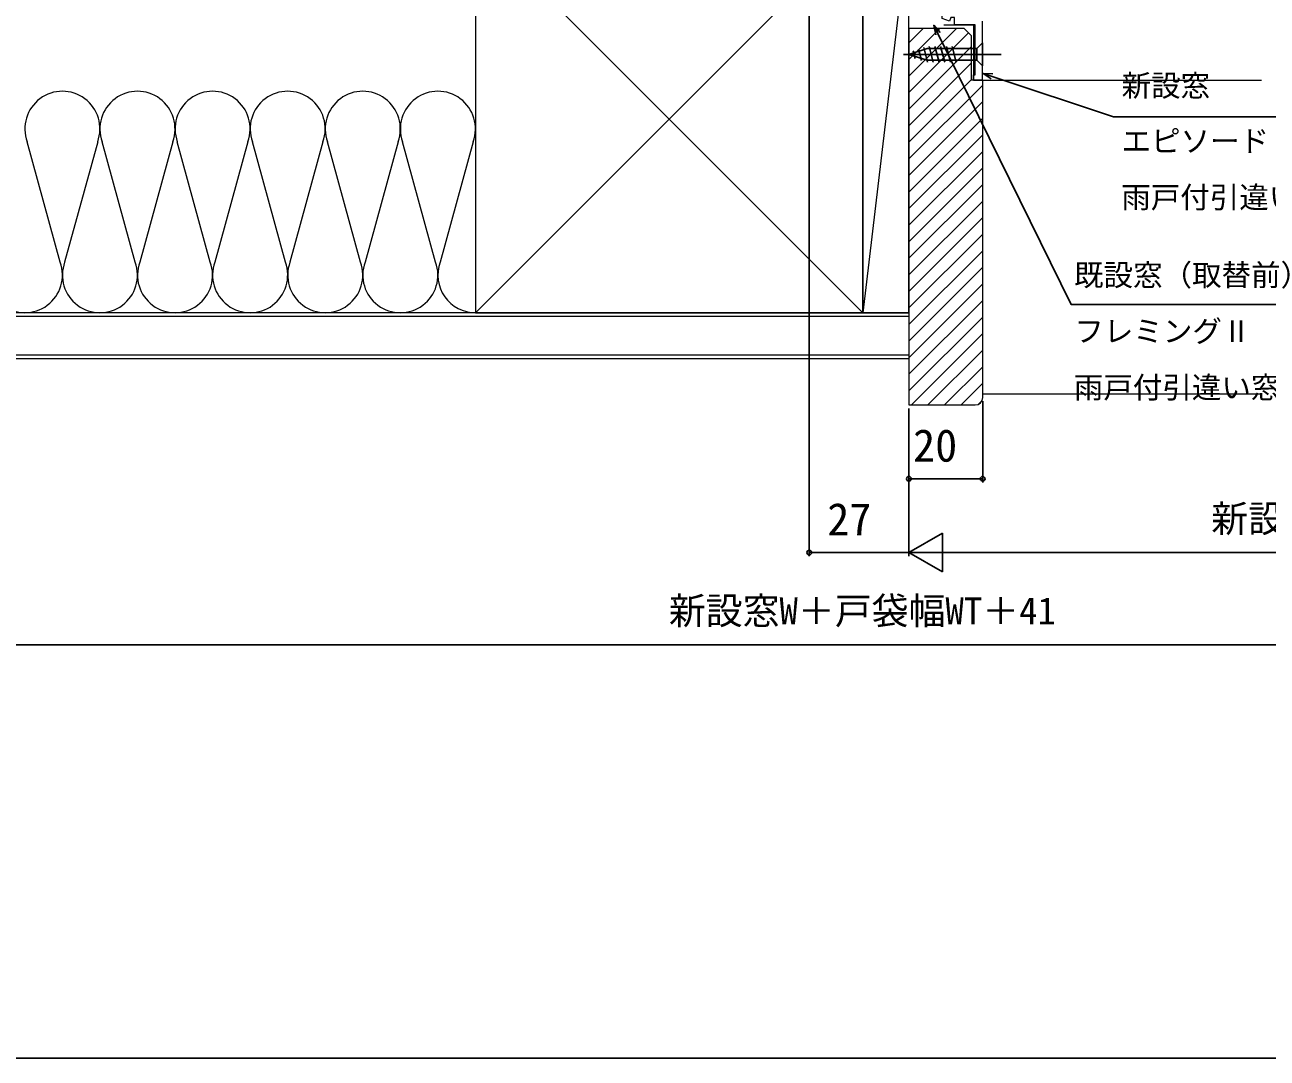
# Model space of a CAD drawing. Units: millimetres, scale not verified. Extents: x -525 to 525, y -783 to 779.
# Drawn here: x -226.6 to 110.2, y -782.8 to -502.8 of the extents above; entities that cross this region are included whole.
import ezdxf
from ezdxf.enums import TextEntityAlignment as Align

# ---------------------------------------------------------------- set-up
doc = ezdxf.new("R2010")
doc.units = ezdxf.units.MM
doc.header["$LTSCALE"] = 4
for name, color, linetype, lineweight in [('0-2_YKK_11', 7, 'Continuous', 18), ('0-4_YKK_12', 2, 'Continuous', 18), ('0-9_YSS_K', 3, 'Continuous', 18)]:
    doc.layers.add(name, color=color, linetype=linetype, lineweight=lineweight)
for name, color, linetype in [('0-5_YKK_13', 4, 'Continuous'), ('0-7_YKK_D', 6, 'Continuous'), ('0-8_YKK_ZWAK', 7, 'Continuous')]:
    doc.layers.add(name, color=color, linetype=linetype)
doc.styles.add('ＭＳ ゴシック', font='')
doc.styles.get('ＭＳ ゴシック').set_extended_font_data('MS Gothic')

msp = doc.modelspace()

# ---------------------------------------------------------------- linework, layer by layer
at = {"layer": '0-2_YKK_11', "color": 211}
msp.add_line((33.034, -517.5), (33.034, -501.8), dxfattribs=at)
msp.add_lwpolyline([(33.034, -517.5), (32.734, -517.8), (30.534, -517.8), (30.534, -516.3), (31.034, -516.3), (31.034, -502.8), (25.434, -502.8), (25.434, -500.8), (24.434, -500.8), (24.075, -501.785), (22.034, -501.041), (22.034, -487.258), (22.154, -487.075), (22.154, -486.525), (22.034, -486.342), (22.034, -485), (23.234, -485), (23.234, -486.8), (24.778, -486.8), (27.737, -480.454)], dxfattribs=at)
at = {"layer": '0-4_YKK_12'}
for p, q in [((22.534, -502.801), (30.537, -502.801)), ((30.537, -502.802), (30.537, -517.8)), ((30.537, -517.8), (108.652, -517.8))]:
    msp.add_line(p, q, dxfattribs=at)
at = {"layer": '0-5_YKK_13'}
for p, q in [((33.034, -507.699), (31.484, -509.249)), ((33.034, -513.899), (33.034, -507.699)), ((38.034, -510.799), (11.547, -510.799)), ((13.034, -510.799), (17.95, -509.249)), ((13.034, -510.799), (17.95, -512.349)), ((14.181, -509.861), (14.73, -511.911)), ((15.613, -509.409), (16.426, -512.445)), ((17.045, -508.958), (18.101, -512.899)), ((31.484, -509.249), (17.95, -509.249)), ((18.528, -508.699), (19.654, -512.899)), ((20.081, -508.699), (21.207, -512.899)), ((21.634, -508.699), (22.759, -512.899)), ((23.187, -508.699), (24.312, -512.899)), ((24.74, -508.699), (25.865, -512.899)), ((31.484, -512.349), (31.484, -509.249)), ((17.95, -512.349), (31.484, -512.349)), ((33.034, -513.899), (31.484, -512.349))]:
    msp.add_line(p, q, dxfattribs=at)
at = {"layer": '0-7_YKK_D'}
for p, q in [((-13.965, -476.5), (-13.965, -646.8)), ((33.035, -604.8), (33.035, -626.8)), ((13.035, -606.8), (13.035, -646.8)), ((13.035, -606.8), (13.035, -626.8)), ((13.035, -606.8), (13.035, -646.8)), ((13.035, -625.8), (33.035, -625.8)), ((13.035, -645.8), (22.129, -640.55)), ((22.129, -651.05), (22.129, -640.55)), ((-13.965, -645.8), (13.035, -645.8)), ((13.035, -645.8), (22.129, -651.05)), ((13.035, -645.8), (31.222, -645.8)), ((23.535, -645.8), (302.535, -645.8)), ((-284.965, -670.8), (340.035, -670.8))]:
    msp.add_line(p, q, dxfattribs=at)
for points in [[(20.308, -505.486), (19.795, -502.896), (21.534, -504.882)], [(19.795, -502.896), (20.921, -505.184), (57.05, -578.607), (191.952, -578.607)], [(35.382, -517.412), (33.179, -515.957), (35.814, -516.115)], [(33.179, -515.957), (35.598, -516.764), (68.473, -527.732), (203.375, -527.732)]]:
    msp.add_lwpolyline(points, dxfattribs=at)
for centre in [(13.035, -625.8), (33.035, -625.8), (-13.965, -645.8)]:
    msp.add_circle(centre, 0.637, dxfattribs=at)
at = {"layer": '0-8_YKK_ZWAK'}
msp.add_lwpolyline([(-525, -782.8), (525, -782.8), (525, 747.2)], dxfattribs=at)
at = {"layer": '0-9_YSS_K'}
for p, q in [((0.535, -475.8), (-104.465, -580.8)), ((-104.465, -475.8), (0.535, -580.8)), ((13.035, -475.8), (0.535, -580.8)), ((13.035, -507.683), (16.918, -503.8)), ((13.035, -512.173), (21.408, -503.8)), ((13.035, -516.663), (25.898, -503.8)), ((13.035, -521.153), (29.212, -504.977)), ((13.035, -525.643), (30.035, -508.643)), ((13.035, -530.133), (30.035, -513.133)), ((13.035, -534.623), (30.105, -517.554)), ((13.035, -539.114), (33.035, -519.114)), ((13.035, -543.604), (33.035, -523.604)), ((13.035, -548.094), (33.035, -528.094)), ((-217.043, -567.14), (-225.994, -534.46)), ((-206.865, -534.46), (-215.816, -567.14)), ((-196.686, -567.14), (-205.637, -534.46)), ((-186.507, -534.46), (-195.458, -567.14)), ((-176.329, -567.14), (-185.28, -534.46)), ((-166.15, -534.46), (-175.101, -567.14)), ((-155.972, -567.14), (-164.923, -534.46)), ((-145.793, -534.46), (-154.744, -567.14)), ((-135.614, -567.14), (-144.565, -534.46)), ((-125.436, -534.46), (-134.387, -567.14)), ((-115.257, -567.14), (-124.208, -534.46)), ((-105.079, -534.46), (-114.029, -567.14)), ((13.035, -552.584), (33.035, -532.584)), ((13.035, -557.074), (33.035, -537.074)), ((13.035, -561.564), (33.035, -541.564)), ((13.035, -566.054), (33.035, -546.054)), ((13.035, -570.544), (33.035, -550.544)), ((13.035, -575.035), (33.035, -555.035)), ((13.035, -579.525), (33.035, -559.525)), ((13.035, -584.015), (33.035, -564.015)), ((13.035, -588.505), (33.035, -568.505)), ((13.035, -592.995), (33.035, -572.995)), ((13.035, -597.485), (33.035, -577.485)), ((13.035, -580.8), (-376.996, -580.8)), ((13.035, -581.8), (-376.996, -581.8)), ((13.035, -580.8), (13.035, -593.3)), ((13.035, -601.975), (33.035, -581.975)), ((13.701, -605.8), (33.035, -586.465)), ((13.035, -592.3), (-376.996, -592.3)), ((18.191, -605.8), (33.035, -590.956)), ((13.035, -593.3), (-376.996, -593.3)), ((22.681, -605.8), (33.035, -595.446)), ((27.171, -605.8), (33.035, -599.936)), ((33.035, -602.8), (108.652, -602.8)), ((31.823, -605.638), (32.874, -604.588))]:
    msp.add_line(p, q, dxfattribs=at)
for points in [[(-104.465, -580.8), (0.535, -580.8), (0.535, -475.8), (-104.465, -475.8)], [(0.535, -580.8), (13.035, -580.8), (13.035, -475.8), (0.535, -475.8)]]:
    msp.add_lwpolyline(points, close=True, dxfattribs=at)
for points in [[(13.035, -503.8), (13.035, -605.8), (31.035, -605.8)], [(33.035, -603.8), (33.035, -517.8), (30.035, -517.8), (30.035, -505.8), (28.035, -503.8), (13.035, -503.8)]]:
    msp.add_lwpolyline(points, dxfattribs=at)
for centre, radius, start, end in [((-216.429, -530.979), 10.179, 340, 200), ((-196.072, -530.979), 10.179, 340, 200), ((-175.715, -530.979), 10.179, 340, 200), ((-155.358, -530.979), 10.179, 340, 200), ((-135.001, -530.979), 10.179, 340, 200), ((-114.643, -530.979), 10.179, 340, 200), ((-226.608, -570.621), 10.179, 160, 20), ((-206.251, -570.621), 10.179, 160, 20), ((-185.894, -570.621), 10.179, 160, 20), ((-165.536, -570.621), 10.179, 160, 20), ((-145.179, -570.621), 10.179, 160, 20), ((-124.822, -570.621), 10.179, 160, 20), ((-104.465, -570.621), 10.179, 160, 270), ((31.035, -603.8), 2, 270.00001, 359.99999)]:
    msp.add_arc(centre, radius, start, end, dxfattribs=at)

# ---------------------------------------------------------------- texts
at = {"layer": '0-7_YKK_D', "style": 'ＭＳ ゴシック'}
for s, height, p in [('新設窓', 5.865, (70.686, -523.955)), ('エピソードⅡ NEO', 5.865, (70.686, -538.97)), ('雨戸付引違い窓（窓タイプ）', 5.865, (70.595, -554.213)), ('既設窓（取替前）', 5.865, (57.792, -575.299)), ('フレミングⅡ', 5.865, (57.883, -590.496)), ('雨戸付引違い窓（窓タイプ）', 5.865, (57.747, -605.739)), ('20', 8.798, (14.172, -623.8)), ('27', 8.798, (-9.09, -643.8)), ('新設窓W（＝既設窓W）', 7.331, (94.995, -642.493)), ('新設窓W＋戸袋幅WT＋41', 7.331, (-52.039, -667.436))]:
    msp.add_text(s, height=height, dxfattribs=at).set_placement(p, align=Align.BOTTOM_LEFT)

doc.saveas('drawing.dxf')
